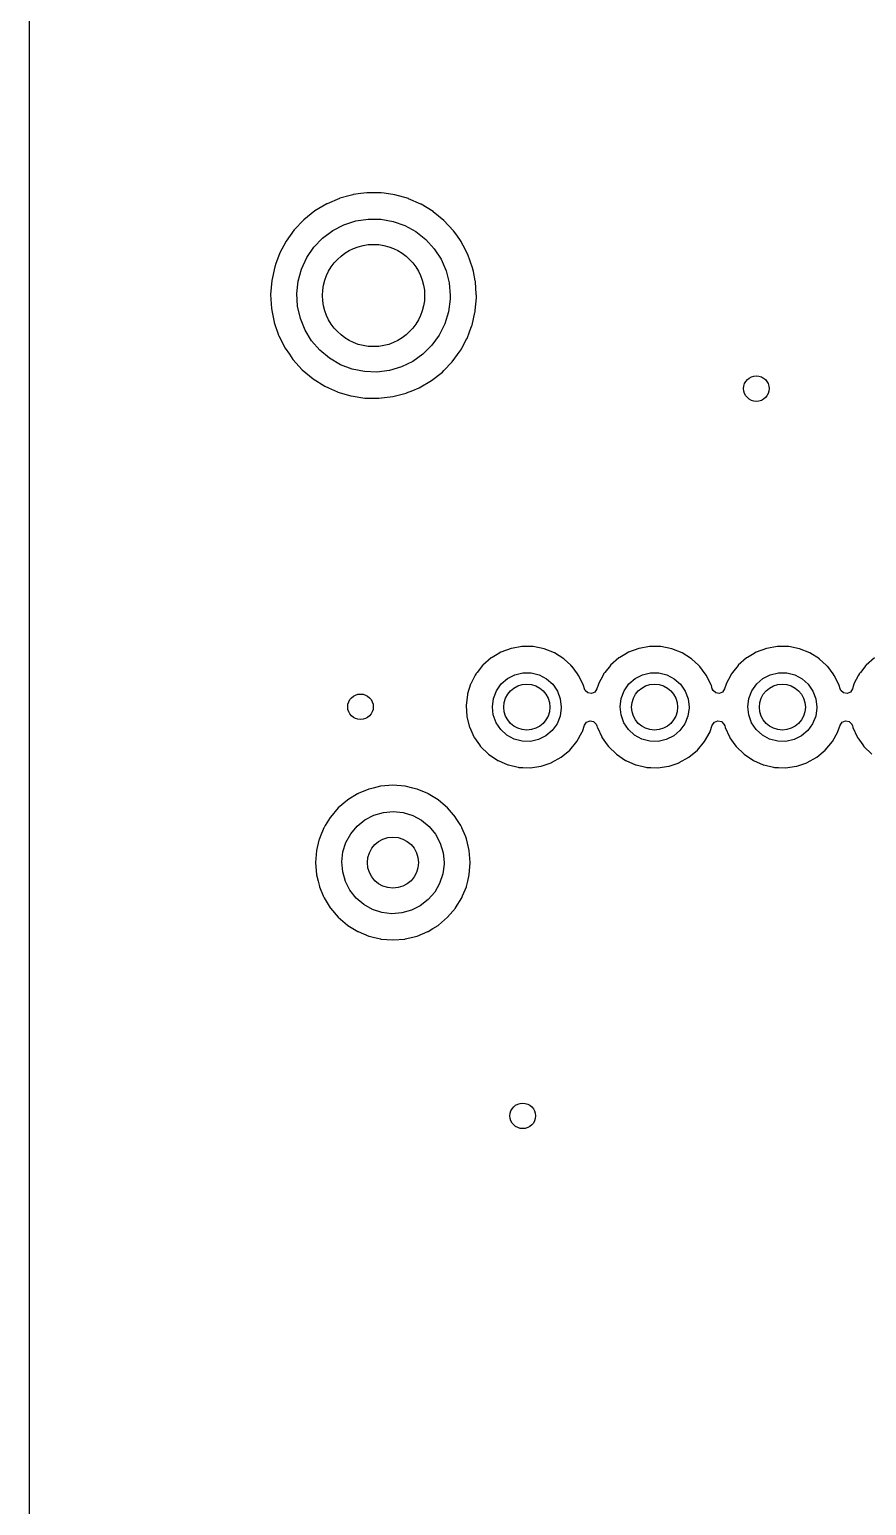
# Model space of a CAD drawing. Extents: x 41 to 172, y -238 to -26.
# Drawn here: x 41.15 to 57.53, y -83.19 to -54.32 of the extents above; entities that cross this region are included whole.
import ezdxf

# ---------------------------------------------------------------- set-up
doc = ezdxf.new("R2010")
doc.units = 0
doc.layers.add('BLACK', color=7, linetype='CONTINUOUS')

msp = doc.modelspace()

# ---------------------------------------------------------------- linework, layer by layer
at = {"layer": 'BLACK', "linetype": 'CONTINUOUS'}
for p, q in [((41.1485, -238.125), (41.1485, -26.0345)), ((46.966, -57.7262), (46.8885, -57.7727)), ((46.97, -57.7245), (46.966, -57.7262)), ((47.214, -57.6205), (46.97, -57.7245)), ((46.97, -57.7245), (46.97, -57.7245)), ((47.2179, -57.6188), (47.214, -57.6205)), ((47.4249, -57.5622), (47.2179, -57.6188)), ((47.4779, -57.5477), (47.4249, -57.5622)), ((47.4821, -57.5465), (47.4779, -57.5477)), ((47.4779, -57.5477), (47.4779, -57.5477)), ((47.6303, -57.527), (47.4821, -57.5465)), ((47.7493, -57.5113), (47.6303, -57.527)), ((47.7536, -57.5108), (47.7493, -57.5113)), ((47.7493, -57.5113), (47.7493, -57.5113)), ((47.7579, -57.5108), (47.7536, -57.5108)), ((47.8836, -57.5115), (47.7579, -57.5108)), ((47.7579, -57.5108), (47.7579, -57.5108)), ((48.0274, -57.5122), (47.8836, -57.5115)), ((48.0884, -57.5209), (48.0274, -57.5122)), ((48.2943, -57.5502), (48.0884, -57.5209)), ((48.2986, -57.5508), (48.2943, -57.5502)), ((48.2943, -57.5502), (48.2943, -57.5502)), ((48.5619, -57.6258), (48.2986, -57.5508)), ((48.5659, -57.6275), (48.5619, -57.6258)), ((48.8087, -57.7341), (48.5659, -57.6275)), ((48.5659, -57.6275), (48.5659, -57.6275)), ((48.8127, -57.7359), (48.8087, -57.7341)), ((49.0462, -57.879), (48.8127, -57.7359)), ((46.731, -57.8669), (46.5173, -58.0381)), ((46.7347, -57.8647), (46.731, -57.8669)), ((46.8885, -57.7727), (46.7347, -57.8647)), ((46.7347, -57.8647), (46.7347, -57.8647)), ((47.5324, -58.0608), (47.7754, -58.0237)), ((47.7754, -58.0237), (48.0212, -58.0267)), ((49.0495, -57.8817), (49.0462, -57.879)), ((49.2548, -58.0497), (49.0495, -57.8817)), ((46.3288, -58.2367), (46.169, -58.4591)), ((46.5173, -58.0381), (46.3288, -58.2367)), ((46.8841, -58.3983), (47.0807, -58.2507)), ((47.0807, -58.2507), (47.2987, -58.1372)), ((47.2987, -58.1372), (47.5324, -58.0608)), ((48.0212, -58.0267), (48.2632, -58.0698)), ((48.2632, -58.0698), (48.4949, -58.1518)), ((48.4949, -58.1518), (48.7101, -58.2706)), ((48.7101, -58.2706), (48.903, -58.423)), ((49.2581, -58.0524), (49.2548, -58.0497)), ((49.2548, -58.0497), (49.2548, -58.0497)), ((49.4445, -58.2531), (49.2581, -58.0524)), ((49.5076, -58.3428), (49.4445, -58.2531)), ((46.169, -58.4591), (46.0409, -58.7012)), ((46.5758, -58.7791), (46.7143, -58.576)), ((46.7143, -58.576), (46.8841, -58.3983)), ((48.903, -58.423), (49.0684, -58.6048)), ((49.592, -58.4629), (49.5076, -58.3428)), ((49.602, -58.4771), (49.592, -58.4629)), ((49.604, -58.4809), (49.602, -58.4771)), ((49.634, -58.539), (49.604, -58.4809)), ((49.604, -58.4809), (49.604, -58.4809)), ((49.7276, -58.7205), (49.634, -58.539)), ((46.0394, -58.7052), (45.9698, -58.8952)), ((46.0409, -58.7012), (46.0394, -58.7052)), ((46.0394, -58.7052), (46.0394, -58.7052)), ((46.4723, -59.0021), (46.5758, -58.7791)), ((49.0684, -58.6048), (49.202, -58.8112)), ((49.202, -58.8112), (49.3, -59.0366)), ((49.819, -58.9786), (49.7276, -58.7205)), ((45.9467, -58.9583), (45.8884, -59.2259)), ((45.9698, -58.8952), (45.9467, -58.9583)), ((46.4066, -59.2389), (46.4723, -59.0021)), ((49.3, -59.0366), (49.3599, -59.275)), ((49.8338, -59.0498), (49.819, -58.9786)), ((49.8718, -59.2333), (49.8338, -59.0498)), ((45.8884, -59.2259), (45.8669, -59.4989)), ((46.3804, -59.4834), (46.4066, -59.2389)), ((49.3599, -59.275), (49.38, -59.52)), ((49.8746, -59.2468), (49.8718, -59.2333)), ((49.8749, -59.251), (49.8746, -59.2468)), ((49.8749, -59.2511), (49.8749, -59.251)), ((49.8915, -59.4946), (49.8749, -59.2511)), ((45.8669, -59.4989), (45.8827, -59.7723)), ((46.3946, -59.7288), (46.3804, -59.4834)), ((46.4486, -59.9686), (46.3946, -59.7288)), ((49.3782, -59.5933), (49.3461, -59.837)), ((49.38, -59.52), (49.3782, -59.5933)), ((49.8702, -59.8145), (49.8925, -59.5646)), ((49.8918, -59.4989), (49.8915, -59.4946)), ((49.8932, -59.52), (49.8918, -59.4989)), ((49.8925, -59.5646), (49.8928, -59.5622)), ((49.8925, -59.5646), (49.8925, -59.5646)), ((49.8928, -59.5622), (49.8932, -59.52)), ((45.8827, -59.7723), (45.8835, -59.7765)), ((45.8835, -59.7765), (45.8835, -59.7765)), ((45.8835, -59.7765), (45.8976, -59.8482)), ((45.8976, -59.8482), (45.9354, -60.0411)), ((45.9354, -60.0411), (45.9368, -60.0451)), ((45.9368, -60.0451), (45.9368, -60.0451)), ((45.9368, -60.0451), (46.0227, -60.2961)), ((46.5411, -60.1963), (46.4486, -59.9686)), ((49.3461, -59.837), (49.2747, -60.0722)), ((49.8073, -60.1019), (49.8641, -59.8535)), ((49.8641, -59.8535), (49.8674, -59.8391)), ((49.8674, -59.8391), (49.8684, -59.8349)), ((49.8674, -59.8391), (49.8674, -59.8391)), ((49.8684, -59.8349), (49.8702, -59.8145)), ((46.0227, -60.2961), (46.0241, -60.3001)), ((46.0241, -60.3001), (46.1472, -60.5448)), ((46.6696, -60.4059), (46.5411, -60.1963)), ((49.1658, -60.2926), (49.0223, -60.4922)), ((49.2747, -60.0722), (49.1658, -60.2926)), ((49.7105, -60.3581), (49.7589, -60.23)), ((49.7589, -60.23), (49.8058, -60.1059)), ((49.8058, -60.1059), (49.8073, -60.1019)), ((49.8058, -60.1059), (49.8058, -60.1059)), ((46.1472, -60.5448), (46.1496, -60.5483)), ((46.1496, -60.5483), (46.1496, -60.5483)), ((46.1496, -60.5483), (46.2335, -60.6704)), ((46.8305, -60.5917), (46.6696, -60.4059)), ((47.0196, -60.7487), (46.8305, -60.5917)), ((49.0223, -60.4922), (48.8482, -60.6657)), ((49.4202, -60.816), (49.5773, -60.6022)), ((49.5773, -60.6022), (49.5798, -60.5987)), ((49.5798, -60.5987), (49.6072, -60.5483)), ((49.6072, -60.5483), (49.7084, -60.3618)), ((49.7084, -60.3618), (49.7105, -60.3581)), ((49.7084, -60.3618), (49.7084, -60.3618)), ((46.2335, -60.6704), (46.3023, -60.7705)), ((46.3023, -60.7705), (46.4866, -60.973)), ((47.2319, -60.8727), (47.0196, -60.7487)), ((47.4615, -60.9604), (47.2319, -60.8727)), ((48.6481, -60.8084), (48.4273, -60.9166)), ((48.8482, -60.6657), (48.6481, -60.8084)), ((49.2555, -60.9867), (49.4147, -60.8225)), ((49.4147, -60.8225), (49.4177, -60.8194)), ((49.4177, -60.8194), (49.4202, -60.816)), ((49.4202, -60.816), (49.4202, -60.816)), ((46.4866, -60.973), (46.6967, -61.1487)), ((46.6967, -61.1487), (46.7003, -61.151)), ((46.7003, -61.151), (46.925, -61.292)), ((47.7024, -61.0094), (47.4615, -60.9604)), ((47.948, -61.0185), (47.7024, -61.0094)), ((48.1919, -60.9872), (47.948, -61.0185)), ((48.4273, -60.9166), (48.1919, -60.9872)), ((48.7751, -61.3232), (49.0116, -61.1851)), ((49.0116, -61.1851), (49.2271, -61.0161)), ((49.2271, -61.0161), (49.2555, -60.9867)), ((46.925, -61.292), (46.925, -61.292)), ((46.925, -61.292), (46.9287, -61.2942)), ((46.9287, -61.2942), (46.9965, -61.3249)), ((46.9965, -61.3249), (47.1743, -61.4052)), ((47.1743, -61.4052), (47.1743, -61.4052)), ((47.1743, -61.4052), (47.1783, -61.4069)), ((47.1783, -61.4069), (47.1824, -61.4081)), ((47.1824, -61.4081), (47.1824, -61.4081)), ((47.1824, -61.4081), (47.4367, -61.4835)), ((47.4367, -61.4835), (47.4367, -61.4835)), ((47.4367, -61.4835), (47.4408, -61.4847)), ((47.4408, -61.4847), (47.4451, -61.4854)), ((47.4451, -61.4854), (47.4451, -61.4854)), ((47.4451, -61.4854), (47.7073, -61.5255)), ((48.2572, -61.4975), (48.5221, -61.428)), ((48.5221, -61.428), (48.5261, -61.4264)), ((48.5261, -61.4264), (48.6486, -61.3756)), ((48.5261, -61.4264), (48.5261, -61.4264)), ((48.6486, -61.3756), (48.7751, -61.3232)), ((47.7073, -61.5255), (47.7073, -61.5255)), ((47.7073, -61.5255), (47.7115, -61.5261)), ((47.7115, -61.5261), (47.8509, -61.5283)), ((47.8509, -61.5283), (47.9811, -61.5304)), ((47.9811, -61.5304), (47.9811, -61.5304)), ((47.9811, -61.5304), (47.9854, -61.5304)), ((47.9854, -61.5304), (48.2572, -61.4975)), ((50.781, -66.3861), (50.5781, -66.421)), ((50.7867, -66.3851), (50.781, -66.3861)), ((50.781, -66.3861), (50.781, -66.3861)), ((50.8894, -66.3864), (50.7867, -66.3851)), ((50.9985, -66.3879), (50.8894, -66.3864)), ((51.0042, -66.3879), (50.9985, -66.3879)), ((50.9985, -66.3879), (50.9985, -66.3879)), ((51.2176, -66.4304), (51.0042, -66.3879)), ((53.281, -66.3861), (53.0781, -66.421)), ((53.2867, -66.3851), (53.281, -66.3861)), ((53.281, -66.3861), (53.281, -66.3861)), ((53.3894, -66.3864), (53.2867, -66.3851)), ((53.4985, -66.3879), (53.3894, -66.3864)), ((53.5042, -66.3879), (53.4985, -66.3879)), ((53.4985, -66.3879), (53.4985, -66.3879)), ((53.7176, -66.4304), (53.5042, -66.3879)), ((55.781, -66.3861), (55.5781, -66.421)), ((55.7867, -66.3851), (55.781, -66.3861)), ((55.781, -66.3861), (55.781, -66.3861)), ((55.8894, -66.3864), (55.7867, -66.3851)), ((55.9985, -66.3879), (55.8894, -66.3864)), ((56.0042, -66.3879), (55.9985, -66.3879)), ((55.9985, -66.3879), (55.9985, -66.3879)), ((56.2176, -66.4304), (56.0042, -66.3879)), ((50.1814, -66.6084), (50.0178, -66.7518)), ((50.1999, -66.5974), (50.1814, -66.6084)), ((50.2964, -66.54), (50.1999, -66.5974)), ((50.3683, -66.4972), (50.2964, -66.54)), ((50.5724, -66.4219), (50.3683, -66.4972)), ((50.5781, -66.421), (50.5724, -66.4219)), ((50.5781, -66.421), (50.5781, -66.421)), ((51.4196, -66.511), (51.2176, -66.4304)), ((51.6036, -66.627), (51.4196, -66.511)), ((51.6078, -66.631), (51.6036, -66.627)), ((51.7386, -66.7518), (51.6078, -66.631)), ((51.6078, -66.631), (51.6078, -66.631)), ((52.6814, -66.6084), (52.5178, -66.7518)), ((52.6999, -66.5974), (52.6814, -66.6084)), ((52.7964, -66.54), (52.6999, -66.5974)), ((52.8683, -66.4972), (52.7964, -66.54)), ((53.0724, -66.4219), (52.8683, -66.4972)), ((53.0781, -66.421), (53.0724, -66.4219)), ((53.0781, -66.421), (53.0781, -66.421)), ((53.9196, -66.511), (53.7176, -66.4304)), ((54.1036, -66.627), (53.9196, -66.511)), ((54.1078, -66.631), (54.1036, -66.627)), ((54.2386, -66.7518), (54.1078, -66.631)), ((54.1078, -66.631), (54.1078, -66.631)), ((55.1814, -66.6084), (55.0178, -66.7518)), ((55.1999, -66.5974), (55.1814, -66.6084)), ((55.2964, -66.54), (55.1999, -66.5974)), ((55.3683, -66.4972), (55.2964, -66.54)), ((55.5724, -66.4219), (55.3683, -66.4972)), ((55.5781, -66.421), (55.5724, -66.4219)), ((55.5781, -66.421), (55.5781, -66.421)), ((56.4196, -66.511), (56.2176, -66.4304)), ((56.6036, -66.627), (56.4196, -66.511)), ((56.6078, -66.631), (56.6036, -66.627)), ((56.7386, -66.7518), (56.6078, -66.631)), ((56.6078, -66.631), (56.6078, -66.631)), ((57.6814, -66.6084), (57.5178, -66.7518)), ((49.8718, -66.9443), (49.7819, -67.1152)), ((49.8805, -66.9278), (49.8718, -66.9443)), ((49.8832, -66.9227), (49.8805, -66.9278)), ((49.9075, -66.8918), (49.8832, -66.9227)), ((50.0143, -66.7564), (49.9075, -66.8918)), ((50.0178, -66.7518), (50.0143, -66.7564)), ((50.5006, -67.0117), (50.6447, -66.9373)), ((50.6447, -66.9373), (50.8024, -66.8995)), ((50.8024, -66.8995), (50.9646, -66.9003)), ((50.9646, -66.9003), (51.1219, -66.9398)), ((51.1219, -66.9398), (51.2652, -67.0157)), ((51.7633, -66.7747), (51.7386, -66.7518)), ((51.7667, -66.7793), (51.7633, -66.7747)), ((51.8726, -66.921), (51.7667, -66.7793)), ((51.7667, -66.7793), (51.7667, -66.7793)), ((51.8934, -66.949), (51.8726, -66.921)), ((51.9896, -67.1441), (51.8934, -66.949)), ((52.3718, -66.9443), (52.2819, -67.1152)), ((52.3805, -66.9278), (52.3718, -66.9443)), ((52.3832, -66.9227), (52.3805, -66.9278)), ((52.4075, -66.8918), (52.3832, -66.9227)), ((52.5143, -66.7564), (52.4075, -66.8918)), ((52.5178, -66.7518), (52.5143, -66.7564)), ((53.0006, -67.0117), (53.1447, -66.9373)), ((53.1447, -66.9373), (53.3024, -66.8995)), ((53.3024, -66.8995), (53.4646, -66.9003)), ((53.4646, -66.9003), (53.6219, -66.9398)), ((53.6219, -66.9398), (53.7652, -67.0157)), ((54.2633, -66.7747), (54.2386, -66.7518)), ((54.2667, -66.7793), (54.2633, -66.7747)), ((54.3726, -66.921), (54.2667, -66.7793)), ((54.2667, -66.7793), (54.2667, -66.7793)), ((54.3934, -66.949), (54.3726, -66.921)), ((54.4896, -67.1441), (54.3934, -66.949)), ((54.8718, -66.9443), (54.7819, -67.1152)), ((54.8805, -66.9278), (54.8718, -66.9443)), ((54.8832, -66.9227), (54.8805, -66.9278)), ((54.9075, -66.8918), (54.8832, -66.9227)), ((55.0143, -66.7564), (54.9075, -66.8918)), ((55.0178, -66.7518), (55.0143, -66.7564)), ((55.5006, -67.0117), (55.6447, -66.9373)), ((55.6447, -66.9373), (55.8024, -66.8995)), ((55.8024, -66.8995), (55.9646, -66.9003)), ((55.9646, -66.9003), (56.1219, -66.9398)), ((56.1219, -66.9398), (56.2652, -67.0157)), ((56.7633, -66.7747), (56.7386, -66.7518)), ((56.7667, -66.7793), (56.7633, -66.7747)), ((56.8726, -66.921), (56.7667, -66.7793)), ((56.7667, -66.7793), (56.7667, -66.7793)), ((56.8934, -66.949), (56.8726, -66.921)), ((56.9896, -67.1441), (56.8934, -66.949)), ((57.3718, -66.9443), (57.2819, -67.1152)), ((57.3805, -66.9278), (57.3718, -66.9443)), ((57.3832, -66.9227), (57.3805, -66.9278)), ((57.4075, -66.8918), (57.3832, -66.9227)), ((57.5143, -66.7564), (57.4075, -66.8918)), ((57.5178, -66.7518), (57.5143, -66.7564)), ((49.7802, -67.1207), (49.7202, -67.3139)), ((49.7819, -67.1152), (49.7802, -67.1207)), ((50.2262, -67.4021), (50.2851, -67.251)), ((50.2851, -67.251), (50.3784, -67.1183)), ((50.3784, -67.1183), (50.5006, -67.0117)), ((51.2652, -67.0157), (51.3863, -67.1236)), ((51.3863, -67.1236), (51.4782, -67.2573)), ((51.4782, -67.2573), (51.5355, -67.409)), ((51.9912, -67.1496), (51.9896, -67.1441)), ((52.009, -67.2128), (51.9912, -67.1496)), ((52.0232, -67.2451), (52.009, -67.2128)), ((52.0762, -67.2924), (52.0232, -67.2451)), ((52.2506, -67.2159), (52.2113, -67.2751)), ((52.2802, -67.1207), (52.2506, -67.2159)), ((52.2819, -67.1152), (52.2802, -67.1207)), ((52.2802, -67.1207), (52.2802, -67.1207)), ((52.7262, -67.4021), (52.7851, -67.251)), ((52.7851, -67.251), (52.8784, -67.1183)), ((52.8784, -67.1183), (53.0006, -67.0117)), ((53.7652, -67.0157), (53.8863, -67.1236)), ((53.8863, -67.1236), (53.9782, -67.2573)), ((53.9782, -67.2573), (54.0355, -67.409)), ((54.4912, -67.1496), (54.4896, -67.1441)), ((54.509, -67.2128), (54.4912, -67.1496)), ((54.5232, -67.2451), (54.509, -67.2128)), ((54.5762, -67.2924), (54.5232, -67.2451)), ((54.7506, -67.2159), (54.7113, -67.2751)), ((54.7802, -67.1207), (54.7506, -67.2159)), ((54.7819, -67.1152), (54.7802, -67.1207)), ((54.7802, -67.1207), (54.7802, -67.1207)), ((55.2262, -67.4021), (55.2851, -67.251)), ((55.2851, -67.251), (55.3784, -67.1183)), ((55.3784, -67.1183), (55.5006, -67.0117)), ((56.2652, -67.0157), (56.3863, -67.1236)), ((56.3863, -67.1236), (56.4782, -67.2573)), ((56.4782, -67.2573), (56.5355, -67.409)), ((56.9912, -67.1496), (56.9896, -67.1441)), ((57.009, -67.2128), (56.9912, -67.1496)), ((57.0232, -67.2451), (57.009, -67.2128)), ((57.0762, -67.2924), (57.0232, -67.2451)), ((57.2506, -67.2159), (57.2113, -67.2751)), ((57.2802, -67.1207), (57.2506, -67.2159)), ((57.2819, -67.1152), (57.2802, -67.1207)), ((57.2802, -67.1207), (57.2802, -67.1207)), ((49.7174, -67.3229), (49.6918, -67.5389)), ((49.6918, -67.5389), (49.7061, -67.7559)), ((49.7202, -67.3139), (49.7174, -67.3229)), ((50.205, -67.5629), (50.2262, -67.4021)), ((51.5355, -67.409), (51.555, -67.57)), ((52.1463, -67.3036), (52.0762, -67.2924)), ((52.2113, -67.2751), (52.1463, -67.3036)), ((52.705, -67.5629), (52.7262, -67.4021)), ((54.0355, -67.409), (54.055, -67.57)), ((54.6463, -67.3036), (54.5762, -67.2924)), ((54.7113, -67.2751), (54.6463, -67.3036)), ((55.205, -67.5629), (55.2262, -67.4021)), ((56.5355, -67.409), (56.555, -67.57)), ((57.1463, -67.3036), (57.0762, -67.2924)), ((57.2113, -67.2751), (57.1463, -67.3036)), ((49.7061, -67.7559), (49.7075, -67.7615)), ((49.7075, -67.7615), (49.7075, -67.7615)), ((49.7075, -67.7615), (49.7582, -67.9612)), ((50.2228, -67.7241), (50.205, -67.5629)), ((50.2786, -67.8764), (50.2228, -67.7241)), ((51.532, -67.7447), (51.4715, -67.8952)), ((51.5549, -67.5841), (51.532, -67.7447)), ((51.555, -67.57), (51.5549, -67.5841)), ((52.0506, -67.866), (52.1163, -67.8392)), ((52.1163, -67.8392), (52.1861, -67.8522)), ((52.7228, -67.7241), (52.705, -67.5629)), ((52.7786, -67.8764), (52.7228, -67.7241)), ((54.032, -67.7447), (53.9715, -67.8952)), ((54.0549, -67.5841), (54.032, -67.7447)), ((54.055, -67.57), (54.0549, -67.5841)), ((54.5506, -67.866), (54.6163, -67.8392)), ((54.6163, -67.8392), (54.6861, -67.8522)), ((55.2228, -67.7241), (55.205, -67.5629)), ((55.2786, -67.8764), (55.2228, -67.7241)), ((56.532, -67.7447), (56.4715, -67.8952)), ((56.5549, -67.5841), (56.532, -67.7447)), ((56.555, -67.57), (56.5549, -67.5841)), ((57.0506, -67.866), (57.1163, -67.8392)), ((57.1163, -67.8392), (57.1861, -67.8522)), ((49.7582, -67.9612), (49.7596, -67.9668)), ((49.7596, -67.9668), (49.762, -67.972)), ((49.762, -67.972), (49.8454, -68.153)), ((50.369, -68.0111), (50.2786, -67.8764)), ((50.489, -68.1202), (50.369, -68.0111)), ((50.6315, -68.1976), (50.489, -68.1202)), ((51.3769, -68.0269), (51.2535, -68.1322)), ((51.4715, -67.8952), (51.3769, -68.0269)), ((51.8595, -68.2432), (51.9658, -68.0534)), ((51.9658, -68.0534), (51.9677, -68.048)), ((51.9677, -68.048), (52.0097, -67.9241)), ((51.9677, -68.048), (51.9677, -68.048)), ((52.0097, -67.9241), (52.0506, -67.866)), ((52.1861, -67.8522), (52.2378, -67.9009)), ((52.2378, -67.9009), (52.2512, -67.9335)), ((52.2512, -67.9335), (52.2582, -67.9612)), ((52.2582, -67.9612), (52.2582, -67.9612)), ((52.2582, -67.9612), (52.2596, -67.9668)), ((52.2596, -67.9668), (52.262, -67.972)), ((52.262, -67.972), (52.3454, -68.153)), ((52.869, -68.0111), (52.7786, -67.8764)), ((52.989, -68.1202), (52.869, -68.0111)), ((53.1315, -68.1976), (52.989, -68.1202)), ((53.8769, -68.0269), (53.7535, -68.1322)), ((53.9715, -67.8952), (53.8769, -68.0269)), ((54.3595, -68.2432), (54.4658, -68.0534)), ((54.4658, -68.0534), (54.4677, -68.048)), ((54.4677, -68.048), (54.5097, -67.9241)), ((54.4677, -68.048), (54.4677, -68.048)), ((54.5097, -67.9241), (54.5506, -67.866)), ((54.6861, -67.8522), (54.7378, -67.9009)), ((54.7378, -67.9009), (54.7512, -67.9335)), ((54.7512, -67.9335), (54.7582, -67.9612)), ((54.7582, -67.9612), (54.7582, -67.9612)), ((54.7582, -67.9612), (54.7596, -67.9668)), ((54.7596, -67.9668), (54.762, -67.972)), ((54.762, -67.972), (54.8454, -68.153)), ((55.369, -68.0111), (55.2786, -67.8764)), ((55.489, -68.1202), (55.369, -68.0111)), ((55.6315, -68.1976), (55.489, -68.1202)), ((56.3769, -68.0269), (56.2535, -68.1322)), ((56.4715, -67.8952), (56.3769, -68.0269)), ((56.8595, -68.2432), (56.9658, -68.0534)), ((56.9658, -68.0534), (56.9677, -68.048)), ((56.9677, -68.048), (57.0097, -67.9241)), ((56.9677, -68.048), (56.9677, -68.048)), ((57.0097, -67.9241), (57.0506, -67.866)), ((57.1861, -67.8522), (57.2378, -67.9009)), ((57.2378, -67.9009), (57.2512, -67.9335)), ((57.2512, -67.9335), (57.2582, -67.9612)), ((57.2582, -67.9612), (57.2582, -67.9612)), ((57.2582, -67.9612), (57.2596, -67.9668)), ((57.2596, -67.9668), (57.262, -67.972)), ((57.262, -67.972), (57.3454, -68.153)), ((49.8454, -68.153), (49.8507, -68.1643)), ((49.8507, -68.1643), (49.854, -68.169)), ((49.854, -68.169), (49.9532, -68.3093)), ((49.9532, -68.3093), (49.9762, -68.3419)), ((49.9762, -68.3419), (50.132, -68.4937)), ((50.7884, -68.2388), (50.6315, -68.1976)), ((50.9506, -68.2413), (50.7884, -68.2388)), ((51.1086, -68.2051), (50.9506, -68.2413)), ((51.2535, -68.1322), (51.1086, -68.2051)), ((51.5532, -68.5495), (51.7204, -68.4104)), ((51.7204, -68.4104), (51.8595, -68.2432)), ((52.3454, -68.153), (52.3507, -68.1643)), ((52.3507, -68.1643), (52.354, -68.169)), ((52.354, -68.169), (52.4532, -68.3093)), ((52.4532, -68.3093), (52.4762, -68.3419)), ((52.4762, -68.3419), (52.632, -68.4937)), ((53.2884, -68.2388), (53.1315, -68.1976)), ((53.4506, -68.2413), (53.2884, -68.2388)), ((53.6086, -68.2051), (53.4506, -68.2413)), ((53.7535, -68.1322), (53.6086, -68.2051)), ((54.0532, -68.5495), (54.2204, -68.4104)), ((54.2204, -68.4104), (54.3595, -68.2432)), ((54.8454, -68.153), (54.8507, -68.1643)), ((54.8507, -68.1643), (54.854, -68.169)), ((54.854, -68.169), (54.9532, -68.3093)), ((54.9532, -68.3093), (54.9762, -68.3419)), ((54.9762, -68.3419), (55.132, -68.4937)), ((55.7884, -68.2388), (55.6315, -68.1976)), ((55.9506, -68.2413), (55.7884, -68.2388)), ((56.1086, -68.2051), (55.9506, -68.2413)), ((56.2535, -68.1322), (56.1086, -68.2051)), ((56.5532, -68.5495), (56.7204, -68.4104)), ((56.7204, -68.4104), (56.8595, -68.2432)), ((57.3454, -68.153), (57.3507, -68.1643)), ((57.3507, -68.1643), (57.354, -68.169)), ((57.354, -68.169), (57.4532, -68.3093)), ((57.4532, -68.3093), (57.4762, -68.3419)), ((57.4762, -68.3419), (57.632, -68.4937)), ((50.132, -68.4937), (50.3129, -68.6145)), ((50.3129, -68.6145), (50.3182, -68.6168)), ((50.3182, -68.6168), (50.3182, -68.6168)), ((50.3182, -68.6168), (50.5074, -68.6981)), ((50.5074, -68.6981), (50.5074, -68.6981)), ((50.5074, -68.6981), (50.5127, -68.7004)), ((50.5127, -68.7004), (50.5183, -68.7017)), ((50.5183, -68.7017), (50.7075, -68.7445)), ((51.1629, -68.7239), (51.358, -68.6577)), ((51.358, -68.6577), (51.3634, -68.6558)), ((51.358, -68.6577), (51.358, -68.6577)), ((51.3634, -68.6558), (51.5532, -68.5495)), ((52.632, -68.4937), (52.8129, -68.6145)), ((52.8129, -68.6145), (52.8182, -68.6168)), ((52.8182, -68.6168), (52.8182, -68.6168)), ((52.8182, -68.6168), (53.0074, -68.6981)), ((53.0074, -68.6981), (53.0074, -68.6981)), ((53.0074, -68.6981), (53.0127, -68.7004)), ((53.0127, -68.7004), (53.0183, -68.7017)), ((53.0183, -68.7017), (53.2075, -68.7445)), ((53.6629, -68.7239), (53.858, -68.6577)), ((53.858, -68.6577), (53.8634, -68.6558)), ((53.858, -68.6577), (53.858, -68.6577)), ((53.8634, -68.6558), (54.0532, -68.5495)), ((55.132, -68.4937), (55.3129, -68.6145)), ((55.3129, -68.6145), (55.3182, -68.6168)), ((55.3182, -68.6168), (55.3182, -68.6168)), ((55.3182, -68.6168), (55.5074, -68.6981)), ((55.5074, -68.6981), (55.5074, -68.6981)), ((55.5074, -68.6981), (55.5127, -68.7004)), ((55.5127, -68.7004), (55.5183, -68.7017)), ((55.5183, -68.7017), (55.7075, -68.7445)), ((56.1629, -68.7239), (56.358, -68.6577)), ((56.358, -68.6577), (56.3634, -68.6558)), ((56.358, -68.6577), (56.358, -68.6577)), ((56.3634, -68.6558), (56.5532, -68.5495)), ((50.7075, -68.7445), (50.7249, -68.7484)), ((50.7249, -68.7484), (50.7306, -68.7486)), ((50.7306, -68.7486), (50.7306, -68.7486)), ((50.7306, -68.7486), (50.8036, -68.7515)), ((50.8036, -68.7515), (50.9422, -68.7569)), ((50.9422, -68.7569), (51.1575, -68.7257)), ((51.1575, -68.7257), (51.1629, -68.7239)), ((51.1629, -68.7239), (51.1629, -68.7239)), ((53.2075, -68.7445), (53.2249, -68.7484)), ((53.2249, -68.7484), (53.2306, -68.7486)), ((53.2306, -68.7486), (53.2306, -68.7486)), ((53.2306, -68.7486), (53.3036, -68.7515)), ((53.3036, -68.7515), (53.4422, -68.7569)), ((53.4422, -68.7569), (53.6575, -68.7257)), ((53.6575, -68.7257), (53.6629, -68.7239)), ((53.6629, -68.7239), (53.6629, -68.7239)), ((55.7075, -68.7445), (55.7249, -68.7484)), ((55.7249, -68.7484), (55.7306, -68.7486)), ((55.7306, -68.7486), (55.7306, -68.7486)), ((55.7306, -68.7486), (55.8036, -68.7515)), ((55.8036, -68.7515), (55.9422, -68.7569)), ((55.9422, -68.7569), (56.1575, -68.7257)), ((56.1575, -68.7257), (56.1629, -68.7239)), ((56.1629, -68.7239), (56.1629, -68.7239)), ((47.5688, -69.2663), (47.3748, -69.3852)), ((47.573, -69.2638), (47.5688, -69.2663)), ((47.5776, -69.2619), (47.573, -69.2638)), ((47.7878, -69.1748), (47.5776, -69.2619)), ((47.5776, -69.2619), (47.5776, -69.2619)), ((47.7924, -69.1729), (47.7878, -69.1748)), ((47.7878, -69.1748), (47.7878, -69.1748)), ((47.8726, -69.1536), (47.7924, -69.1729)), ((48.0185, -69.1186), (47.8726, -69.1536)), ((48.0233, -69.1175), (48.0185, -69.1186)), ((48.0185, -69.1186), (48.0185, -69.1186)), ((48.26, -69.0988), (48.0233, -69.1175)), ((48.4967, -69.1175), (48.26, -69.0988)), ((48.5015, -69.1186), (48.4967, -69.1175)), ((48.6474, -69.1536), (48.5015, -69.1186)), ((48.5015, -69.1186), (48.5015, -69.1186)), ((48.7276, -69.1729), (48.6474, -69.1536)), ((48.7322, -69.1748), (48.7276, -69.1729)), ((48.9424, -69.2619), (48.7322, -69.1748)), ((48.7322, -69.1748), (48.7322, -69.1748)), ((48.947, -69.2638), (48.9424, -69.2619)), ((48.9424, -69.2619), (48.9424, -69.2619)), ((48.9512, -69.2663), (48.947, -69.2638)), ((49.1452, -69.3852), (48.9512, -69.2663)), ((47.19, -69.542), (47.0358, -69.7226)), ((47.3706, -69.3878), (47.19, -69.542)), ((47.3748, -69.3852), (47.3706, -69.3878)), ((47.3748, -69.3852), (47.3748, -69.3852)), ((49.1494, -69.3878), (49.1452, -69.3852)), ((49.1452, -69.3852), (49.1452, -69.3852)), ((49.33, -69.542), (49.1494, -69.3878)), ((49.4842, -69.7226), (49.33, -69.542)), ((47.0332, -69.7268), (46.9345, -69.888)), ((47.0358, -69.7226), (47.0332, -69.7268)), ((47.0332, -69.7268), (47.0332, -69.7268)), ((47.5603, -69.8975), (47.7124, -69.7752)), ((47.7124, -69.7752), (47.8854, -69.6848)), ((47.8854, -69.6848), (48.0726, -69.6297)), ((48.0726, -69.6297), (48.267, -69.612)), ((48.267, -69.612), (48.4611, -69.6324)), ((48.4611, -69.6324), (48.6475, -69.6901)), ((48.6475, -69.6901), (48.8192, -69.783)), ((48.8192, -69.783), (48.9696, -69.9074)), ((49.4868, -69.7268), (49.4842, -69.7226)), ((49.5855, -69.888), (49.4868, -69.7268)), ((49.4868, -69.7268), (49.4868, -69.7268)), ((46.8197, -70.1492), (46.7792, -70.3181)), ((46.8209, -70.1444), (46.8197, -70.1492)), ((46.8354, -70.1095), (46.8209, -70.1444)), ((46.9099, -69.9296), (46.8354, -70.1095)), ((46.9118, -69.925), (46.9099, -69.9296)), ((46.9099, -69.9296), (46.9099, -69.9296)), ((46.9345, -69.888), (46.9118, -69.925)), ((47.3409, -70.2181), (47.4349, -70.047)), ((47.4349, -70.047), (47.5603, -69.8975)), ((48.9696, -69.9074), (49.0929, -70.0586)), ((49.0929, -70.0586), (49.1845, -70.2309)), ((49.6082, -69.925), (49.5855, -69.888)), ((49.6101, -69.9296), (49.6082, -69.925)), ((49.6846, -70.1095), (49.6101, -69.9296)), ((49.6101, -69.9296), (49.6101, -69.9296)), ((49.6991, -70.1444), (49.6846, -70.1095)), ((49.7003, -70.1492), (49.6991, -70.1444)), ((49.7408, -70.3181), (49.7003, -70.1492)), ((46.7655, -70.3753), (46.7468, -70.612)), ((46.7792, -70.3181), (46.7655, -70.3753)), ((47.2601, -70.598), (47.2819, -70.4041)), ((47.2819, -70.4041), (47.3409, -70.2181)), ((49.1845, -70.2309), (49.241, -70.4178)), ((49.241, -70.4178), (49.26, -70.612)), ((49.7545, -70.3753), (49.7408, -70.3181)), ((49.7732, -70.612), (49.7545, -70.3753)), ((46.7468, -70.612), (46.7655, -70.8487)), ((47.2764, -70.7925), (47.2601, -70.598)), ((49.2596, -70.6399), (49.2351, -70.8335)), ((49.26, -70.612), (49.2596, -70.6399)), ((49.7545, -70.8487), (49.7732, -70.612)), ((46.7655, -70.8487), (46.7666, -70.8535)), ((46.7666, -70.8535), (46.7666, -70.8535)), ((46.7666, -70.8535), (46.7951, -70.9723)), ((46.7951, -70.9723), (46.8209, -71.0796)), ((47.3302, -70.9801), (47.2764, -70.7925)), ((47.4194, -71.1537), (47.3302, -70.9801)), ((49.2351, -70.8335), (49.1735, -71.0187)), ((49.6991, -71.0796), (49.7249, -70.9723)), ((49.7249, -70.9723), (49.7534, -70.8535)), ((49.7534, -70.8535), (49.7545, -70.8487)), ((49.7534, -70.8535), (49.7534, -70.8535)), ((46.8209, -71.0796), (46.8228, -71.0842)), ((46.8228, -71.0842), (46.8228, -71.0842)), ((46.8228, -71.0842), (46.8958, -71.2605)), ((46.8958, -71.2605), (46.9118, -71.299)), ((46.9118, -71.299), (46.9143, -71.3032)), ((46.9143, -71.3032), (47.0332, -71.4972)), ((47.5407, -71.3067), (47.4194, -71.1537)), ((49.0771, -71.1884), (48.9496, -71.3362)), ((49.1735, -71.0187), (49.0771, -71.1884)), ((49.4868, -71.4972), (49.6057, -71.3032)), ((49.6057, -71.3032), (49.6082, -71.299)), ((49.6082, -71.299), (49.6242, -71.2605)), ((49.6242, -71.2605), (49.6972, -71.0842)), ((49.6972, -71.0842), (49.6991, -71.0796)), ((49.6972, -71.0842), (49.6972, -71.0842)), ((47.0332, -71.4972), (47.0332, -71.4972)), ((47.0332, -71.4972), (47.0358, -71.5014)), ((47.0358, -71.5014), (47.19, -71.682)), ((47.6893, -71.4331), (47.5407, -71.3067)), ((47.8597, -71.5284), (47.6893, -71.4331)), ((48.0453, -71.5887), (47.8597, -71.5284)), ((48.2391, -71.6118), (48.0453, -71.5887)), ((48.6216, -71.5443), (48.4336, -71.5968)), ((48.7958, -71.4563), (48.6216, -71.5443)), ((48.9496, -71.3362), (48.7958, -71.4563)), ((49.33, -71.682), (49.4842, -71.5014)), ((49.4842, -71.5014), (49.4868, -71.4972)), ((49.4868, -71.4972), (49.4868, -71.4972)), ((47.19, -71.682), (47.3706, -71.8362)), ((47.3706, -71.8362), (47.3748, -71.8388)), ((47.3748, -71.8388), (47.3748, -71.8388)), ((47.3748, -71.8388), (47.4783, -71.9022)), ((48.4336, -71.5968), (48.2391, -71.6118)), ((49.0417, -71.9022), (49.1452, -71.8388)), ((49.1452, -71.8388), (49.1494, -71.8362)), ((49.1452, -71.8388), (49.1452, -71.8388)), ((49.1494, -71.8362), (49.33, -71.682)), ((47.4783, -71.9022), (47.573, -71.9602)), ((47.573, -71.9602), (47.5776, -71.9621)), ((47.5776, -71.9621), (47.5776, -71.9621)), ((47.5776, -71.9621), (47.7878, -72.0492)), ((47.7878, -72.0492), (47.7924, -72.0511)), ((47.7924, -72.0511), (47.8726, -72.0704)), ((47.8726, -72.0704), (48.0185, -72.1054)), ((48.0185, -72.1054), (48.0185, -72.1054)), ((48.0185, -72.1054), (48.0233, -72.1065)), ((48.0233, -72.1065), (48.26, -72.1252)), ((48.26, -72.1252), (48.4967, -72.1065)), ((48.4967, -72.1065), (48.5015, -72.1054)), ((48.5015, -72.1054), (48.6474, -72.0704)), ((48.5015, -72.1054), (48.5015, -72.1054)), ((48.6474, -72.0704), (48.7276, -72.0511)), ((48.7276, -72.0511), (48.7322, -72.0492)), ((48.7322, -72.0492), (48.9424, -71.9621)), ((48.9424, -71.9621), (48.947, -71.9602)), ((48.9424, -71.9621), (48.9424, -71.9621)), ((48.947, -71.9602), (49.0417, -71.9022))]:
    msp.add_line(p, q, dxfattribs=at)
at = {"layer": 'BLACK'}
for centre, radius in [((47.88, -59.52), 1), ((55.372, -61.341), 0.25), ((50.88, -67.57), 0.45), ((53.38, -67.57), 0.45), ((55.88, -67.57), 0.45), ((47.625, -67.564), 0.25), ((48.26, -70.612), 0.5), ((50.8, -75.565), 0.25)]:
    msp.add_circle(centre, radius, dxfattribs=at)

doc.saveas('drawing.dxf')
